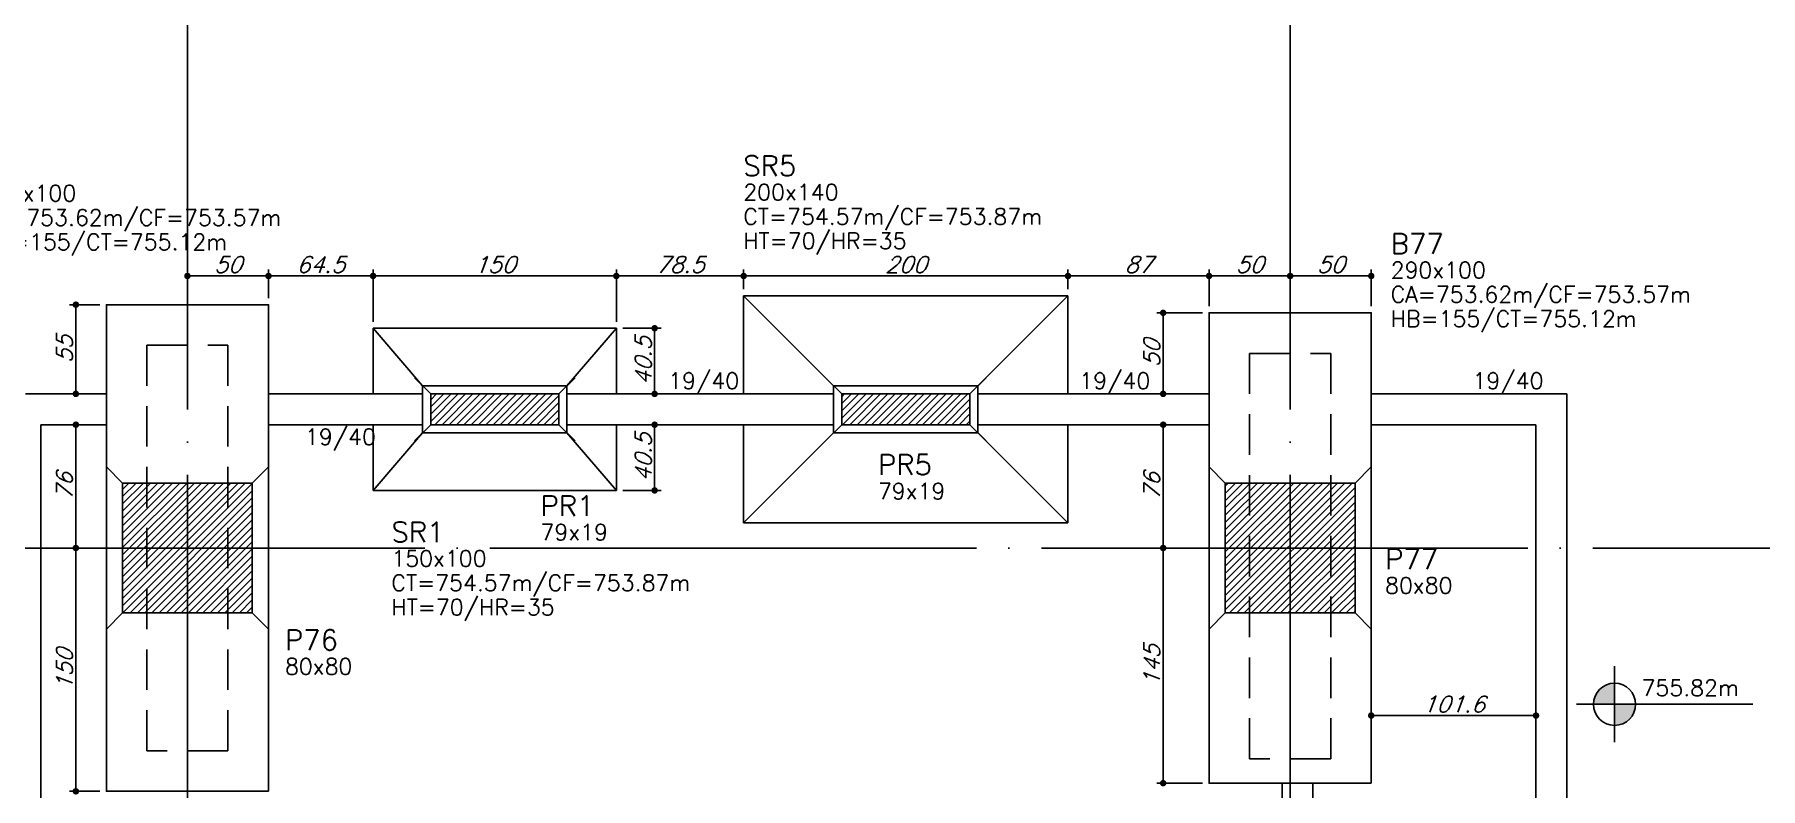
# Model space of a CAD drawing. Header units: millimetres. Extents: x -4137 to 5508, y -2380 to 3650.
# Drawn here: x -3394 to -2330, y -633 to -168 of the extents above; entities that cross this region are included whole.
import ezdxf
from ezdxf.enums import TextEntityAlignment as Align

# ---------------------------------------------------------------- set-up
doc = ezdxf.new("R2010")
doc.units = ezdxf.units.MM
doc.header["$LTSCALE"] = 50
doc.linetypes.add('DASHED', pattern=[0.75, 0.5, -0.25])
doc.linetypes.add('EIXO', pattern=[6.8, 6, -0.4, 0, -0.4])
for name, color, linetype in [('F-BLOCOS', 3, 'Continuous'), ('F-BLOCOS-DIM', 2, 'Continuous'), ('F-BLOCOS-NOME', 3, 'Continuous'), ('F-COTAS', 106, 'Continuous'), ('F-EIXO', 12, 'EIXO'), ('F-ESTACAS-BARRETE', 2, 'Continuous'), ('F-NÍVEL-PLANTA', 2, 'Continuous'), ('F-PILARES-DIM', 172, 'Continuous'), ('F-PILARES-HACH', 174, 'Continuous'), ('F-PILARES-N', 170, 'Continuous'), ('F-PILARES-NASCE', 4, 'Continuous'), ('F-PILARES-NOME', 170, 'Continuous'), ('F-SAPATAS-DIM', 2, 'Continuous'), ('F-TEXTO', 6, 'Continuous'), ('F-VIGAS', 3, 'Continuous'), ('F-VIGAS-DIM', 2, 'Continuous')]:
    doc.layers.add(name, color=color, linetype=linetype)
doc.styles.add('CP-TEXT-INCL', font='simplex.shx', dxfattribs={"oblique": 20})
doc.styles.add('MCP', font='simplex.shx')
doc.styles.add('ROMANS', font='simplex.shx')
doc.dimstyles.new('CP-COTAS-50', dxfattribs={"dimscale": 0.8, "dimtxt": 12.5, "dimasz": 5, "dimexe": 5, "dimexo": 5, "dimgap": 2.5, "dimtad": 1, "dimdec": 1, "dimdsep": 46, "dimtxsty": 'CP-TEXT-INCL', "dimblk1": 'DOT', "dimblk2": 'DOT', "dimsah": 1, "dimcen": 9, "dimclrd": 256, "dimclre": 256, "dimclrt": 256, "dimadec": 0, "dimazin": 0, "dimtfac": 1, "dimtdec": 1, "dimtmove": 2, "dimatfit": 3, "dimldrblk": 'DOT', "dimfxl": 0, "dimtolj": 1, "dimarcsym": 0})

# ---------------------------------------------------------------- blocks, each defined once
blk = doc.blocks.new('*U5')
at = {"layer": 'F-EIXO'}
blk.add_line((0, 0), (7285, 0), dxfattribs=at)
at = {"layer": 'F-TEXTO', "style": 'ROMANS'}
blk.add_attdef('EIXO', text='', height=17.5, dxfattribs=at).set_placement((-28.2072, 0), align=Align.MIDDLE_CENTER)
blk = doc.blocks.new('*U25')
at = {"layer": 'F-EIXO'}
blk.add_line((0, 0), (0, -3127.9), dxfattribs=at)
at = {"layer": 'F-TEXTO', "style": 'ROMANS'}
blk.add_attdef('EIXO', text='', height=17.5, rotation=360, dxfattribs=at).set_placement((0, 28.2), align=Align.MIDDLE_CENTER)
blk = doc.blocks.new('A$C10EB3C7A')
at = {"layer": 'F-EIXO', "linetype": 'Continuous'}
for name, p in [('*U25', (-3300, 1941.4)), ('*U25', (-2620, 1941.4)), ('*U5', (-3793.7, -484.5))]:
    blk.add_blockref(name, p, dxfattribs=at)
blk = doc.blocks.new('_DOT')
at = {"color": 0, "linetype": 'ByBlock'}
blk.add_line((-0.5, 0), (-1, 0), dxfattribs=at)
at = {"color": 0, "linetype": 'ByBlock', "const_width": 0.5}
blk.add_lwpolyline([(-0.25, 0, 1), (0.25, 0, 1)], format="xyb", close=True, dxfattribs=at)
blk = doc.blocks.new('*D92')
at = {"layer": 'DEFPOINTS', "color": 0, "linetype": 'Continuous', "transparency": 16777216}
for p in [(-3641.4, 1689.5), (-3290, 1689.5), (-3540, -934.5)]:
    blk.add_point(p, dxfattribs=at)
at = {"layer": 'F-COTAS', "linetype": 'Continuous', "lineweight": -2, "transparency": 16777216}
for p, q in [((-3294, 1689.5), (-3645.4, 1689.5)), ((-3641.4, -930.5), (-3641.4, 1685.5)), ((-3544, -934.5), (-3645.4, -934.5))]:
    blk.add_line(p, q, dxfattribs=at)
at = {"layer": 'F-COTAS', "linetype": 'Continuous', "lineweight": -2, "transparency": 16777216, "xscale": 4, "yscale": 4, "zscale": 4}
for p, rotation in [((-3641.4, 1689.5), 90), ((-3641.4, -934.5), 270)]:
    blk.add_blockref('_DOT', p, dxfattribs=dict(at, rotation=rotation))
at = {"layer": 'F-COTAS', "linetype": 'Continuous', "transparency": 16777216, "insert": (-3648.4, 377.5), "char_height": 10, "attachment_point": 5, "rotation": 90, "style": 'CP-TEXT-INCL'}
blk.add_mtext('\\A1;2624', dxfattribs=at)
blk = doc.blocks.new('*D249')
at = {"layer": 'DEFPOINTS', "color": 0, "transparency": 16777216}
for p in [(-3368.8, -484.5), (-3363.3, -484.5), (-3350, -634.5)]:
    blk.add_point(p, dxfattribs=at)
at = {"layer": 'F-COTAS', "lineweight": -2, "transparency": 16777216}
for p, q in [((-3367.3, -484.5), (-3372.8, -484.5)), ((-3368.8, -630.5), (-3368.8, -488.5)), ((-3354, -634.5), (-3372.8, -634.5))]:
    blk.add_line(p, q, dxfattribs=at)
at = {"layer": 'F-COTAS', "lineweight": -2, "transparency": 16777216, "xscale": 4, "yscale": 4, "zscale": 4}
for p, rotation in [((-3368.8, -484.5), 90), ((-3368.8, -634.5), 270)]:
    blk.add_blockref('_DOT', p, dxfattribs=dict(at, rotation=rotation))
at = {"layer": 'F-COTAS', "transparency": 16777216, "insert": (-3375.8, -559.5), "char_height": 10, "attachment_point": 5, "rotation": 90, "style": 'CP-TEXT-INCL'}
blk.add_mtext('\\A1;150', dxfattribs=at)
blk = doc.blocks.new('*D250')
at = {"layer": 'DEFPOINTS', "color": 0, "transparency": 16777216}
for p in [(-3368.8, -408.5), (-3360.5, -408.5), (-3360.5, -484.5)]:
    blk.add_point(p, dxfattribs=at)
at = {"layer": 'F-COTAS', "lineweight": -2, "transparency": 16777216}
for p, q in [((-3364.5, -408.5), (-3372.8, -408.5)), ((-3368.8, -480.5), (-3368.8, -412.5)), ((-3364.5, -484.5), (-3372.8, -484.5))]:
    blk.add_line(p, q, dxfattribs=at)
at = {"layer": 'F-COTAS', "lineweight": -2, "transparency": 16777216, "xscale": 4, "yscale": 4, "zscale": 4}
for p, rotation in [((-3368.8, -408.5), 90), ((-3368.8, -484.5), 270)]:
    blk.add_blockref('_DOT', p, dxfattribs=dict(at, rotation=rotation))
at = {"layer": 'F-COTAS', "transparency": 16777216, "insert": (-3375.8, -446.5), "char_height": 10, "attachment_point": 5, "rotation": 90, "style": 'CP-TEXT-INCL'}
blk.add_mtext('\\A1;76', dxfattribs=at)
blk = doc.blocks.new('*D251')
at = {"layer": 'DEFPOINTS', "color": 0, "transparency": 16777216}
for p in [(-3350, -334.5), (-3368.8, -389.5), (-3359.4, -389.5)]:
    blk.add_point(p, dxfattribs=at)
at = {"layer": 'F-COTAS', "lineweight": -2, "transparency": 16777216}
for p, q in [((-3354, -334.5), (-3372.8, -334.5)), ((-3368.8, -338.5), (-3368.8, -385.5)), ((-3363.4, -389.5), (-3372.8, -389.5))]:
    blk.add_line(p, q, dxfattribs=at)
at = {"layer": 'F-COTAS', "lineweight": -2, "transparency": 16777216, "xscale": 4, "yscale": 4, "zscale": 4}
for p, rotation in [((-3368.8, -334.5), 90), ((-3368.8, -389.5), 270)]:
    blk.add_blockref('_DOT', p, dxfattribs=dict(at, rotation=rotation))
at = {"layer": 'F-COTAS', "transparency": 16777216, "insert": (-3375.8, -362), "char_height": 10, "attachment_point": 5, "rotation": 90, "style": 'CP-TEXT-INCL'}
blk.add_mtext('\\A1;55', dxfattribs=at)
blk = doc.blocks.new('*D252')
at = {"layer": 'DEFPOINTS', "color": 0, "transparency": 16777216}
for p in [(-3030.5, -408.5), (-3011.9, -408.5), (-3035.5, -449)]:
    blk.add_point(p, dxfattribs=at)
at = {"layer": 'F-COTAS', "lineweight": -2, "transparency": 16777216}
for p, q in [((-3026.5, -408.5), (-3007.9, -408.5)), ((-3011.9, -445), (-3011.9, -412.5)), ((-3031.5, -449), (-3007.9, -449))]:
    blk.add_line(p, q, dxfattribs=at)
at = {"layer": 'F-COTAS', "lineweight": -2, "transparency": 16777216, "xscale": 4, "yscale": 4, "zscale": 4}
for p, rotation in [((-3011.9, -408.5), 90), ((-3011.9, -449), 270)]:
    blk.add_blockref('_DOT', p, dxfattribs=dict(at, rotation=rotation))
at = {"layer": 'F-COTAS', "transparency": 16777216, "insert": (-3018.9, -428.7), "char_height": 10, "attachment_point": 5, "rotation": 90, "style": 'CP-TEXT-INCL'}
blk.add_mtext('\\A1;40.5', dxfattribs=at)
blk = doc.blocks.new('*D253')
at = {"layer": 'DEFPOINTS', "color": 0, "transparency": 16777216}
for p in [(-3035.5, -349), (-3026.1, -389.5), (-3011.9, -389.5)]:
    blk.add_point(p, dxfattribs=at)
at = {"layer": 'F-COTAS', "lineweight": -2, "transparency": 16777216}
for p, q in [((-3031.5, -349), (-3007.9, -349)), ((-3011.9, -353), (-3011.9, -385.5)), ((-3022.1, -389.5), (-3007.9, -389.5))]:
    blk.add_line(p, q, dxfattribs=at)
at = {"layer": 'F-COTAS', "lineweight": -2, "transparency": 16777216, "xscale": 4, "yscale": 4, "zscale": 4}
for p, rotation in [((-3011.9, -349), 90), ((-3011.9, -389.5), 270)]:
    blk.add_blockref('_DOT', p, dxfattribs=dict(at, rotation=rotation))
at = {"layer": 'F-COTAS', "transparency": 16777216, "insert": (-3018.9, -369.2), "char_height": 10, "attachment_point": 5, "rotation": 90, "style": 'CP-TEXT-INCL'}
blk.add_mtext('\\A1;40.5', dxfattribs=at)
blk = doc.blocks.new('*D254')
at = {"layer": 'DEFPOINTS', "color": 0, "transparency": 16777216}
for p in [(-3250, -316.8), (-3300, -326.6), (-3250, -334.5)]:
    blk.add_point(p, dxfattribs=at)
at = {"layer": 'F-COTAS', "lineweight": -2, "transparency": 16777216}
for p, q in [((-3300, -322.6), (-3300, -312.8)), ((-3296, -316.8), (-3254, -316.8)), ((-3250, -330.5), (-3250, -312.8))]:
    blk.add_line(p, q, dxfattribs=at)
at = {"layer": 'F-COTAS', "lineweight": -2, "transparency": 16777216, "xscale": 4, "yscale": 4, "zscale": 4, "rotation": 180}
blk.add_blockref('_DOT', (-3300, -316.8), dxfattribs=at)
at = {"layer": 'F-COTAS', "lineweight": -2, "transparency": 16777216, "xscale": 4, "yscale": 4, "zscale": 4}
blk.add_blockref('_DOT', (-3250, -316.8), dxfattribs=at)
at = {"layer": 'F-COTAS', "transparency": 16777216, "insert": (-3275, -309.8), "char_height": 10, "attachment_point": 5, "style": 'CP-TEXT-INCL'}
blk.add_mtext('\\A1;50', dxfattribs=at)
blk = doc.blocks.new('*D255')
at = {"layer": 'DEFPOINTS', "color": 0, "transparency": 16777216}
for p in [(-3185.5, -316.8), (-3250, -334.5), (-3185.5, -349)]:
    blk.add_point(p, dxfattribs=at)
at = {"layer": 'F-COTAS', "lineweight": -2, "transparency": 16777216}
for p, q in [((-3250, -330.5), (-3250, -312.8)), ((-3246, -316.8), (-3189.5, -316.8)), ((-3185.5, -345), (-3185.5, -312.8))]:
    blk.add_line(p, q, dxfattribs=at)
at = {"layer": 'F-COTAS', "lineweight": -2, "transparency": 16777216, "xscale": 4, "yscale": 4, "zscale": 4, "rotation": 180}
blk.add_blockref('_DOT', (-3250, -316.8), dxfattribs=at)
at = {"layer": 'F-COTAS', "lineweight": -2, "transparency": 16777216, "xscale": 4, "yscale": 4, "zscale": 4}
blk.add_blockref('_DOT', (-3185.5, -316.8), dxfattribs=at)
at = {"layer": 'F-COTAS', "transparency": 16777216, "insert": (-3217.8, -309.8), "char_height": 10, "attachment_point": 5, "style": 'CP-TEXT-INCL'}
blk.add_mtext('\\A1;64.5', dxfattribs=at)
blk = doc.blocks.new('*D256')
at = {"layer": 'DEFPOINTS', "color": 0, "transparency": 16777216}
for p in [(-3035.5, -316.8), (-3185.5, -349), (-3035.5, -349)]:
    blk.add_point(p, dxfattribs=at)
at = {"layer": 'F-COTAS', "lineweight": -2, "transparency": 16777216}
for p, q in [((-3185.5, -345), (-3185.5, -312.8)), ((-3181.5, -316.8), (-3039.5, -316.8)), ((-3035.5, -345), (-3035.5, -312.8))]:
    blk.add_line(p, q, dxfattribs=at)
at = {"layer": 'F-COTAS', "lineweight": -2, "transparency": 16777216, "xscale": 4, "yscale": 4, "zscale": 4, "rotation": 180}
blk.add_blockref('_DOT', (-3185.5, -316.8), dxfattribs=at)
at = {"layer": 'F-COTAS', "lineweight": -2, "transparency": 16777216, "xscale": 4, "yscale": 4, "zscale": 4}
blk.add_blockref('_DOT', (-3035.5, -316.8), dxfattribs=at)
at = {"layer": 'F-COTAS', "transparency": 16777216, "insert": (-3110.5, -309.8), "char_height": 10, "attachment_point": 5, "style": 'CP-TEXT-INCL'}
blk.add_mtext('\\A1;150', dxfattribs=at)
blk = doc.blocks.new('*D257')
at = {"layer": 'DEFPOINTS', "color": 0, "transparency": 16777216}
for p in [(-2957, -316.8), (-2957, -329), (-3035.5, -349)]:
    blk.add_point(p, dxfattribs=at)
at = {"layer": 'F-COTAS', "lineweight": -2, "transparency": 16777216}
for p, q in [((-3035.5, -345), (-3035.5, -312.8)), ((-3031.5, -316.8), (-2961, -316.8)), ((-2957, -325), (-2957, -312.8))]:
    blk.add_line(p, q, dxfattribs=at)
at = {"layer": 'F-COTAS', "lineweight": -2, "transparency": 16777216, "xscale": 4, "yscale": 4, "zscale": 4, "rotation": 180}
blk.add_blockref('_DOT', (-3035.5, -316.8), dxfattribs=at)
at = {"layer": 'F-COTAS', "lineweight": -2, "transparency": 16777216, "xscale": 4, "yscale": 4, "zscale": 4}
blk.add_blockref('_DOT', (-2957, -316.8), dxfattribs=at)
at = {"layer": 'F-COTAS', "transparency": 16777216, "insert": (-2996.2, -309.8), "char_height": 10, "attachment_point": 5, "style": 'CP-TEXT-INCL'}
blk.add_mtext('\\A1;78.5', dxfattribs=at)
blk = doc.blocks.new('*D258')
at = {"layer": 'DEFPOINTS', "color": 0, "transparency": 16777216}
for p in [(-2757, -316.8), (-2957, -329), (-2757, -329)]:
    blk.add_point(p, dxfattribs=at)
at = {"layer": 'F-COTAS', "lineweight": -2, "transparency": 16777216}
for p, q in [((-2957, -325), (-2957, -312.8)), ((-2953, -316.8), (-2761, -316.8)), ((-2757, -325), (-2757, -312.8))]:
    blk.add_line(p, q, dxfattribs=at)
at = {"layer": 'F-COTAS', "lineweight": -2, "transparency": 16777216, "xscale": 4, "yscale": 4, "zscale": 4, "rotation": 180}
blk.add_blockref('_DOT', (-2957, -316.8), dxfattribs=at)
at = {"layer": 'F-COTAS', "lineweight": -2, "transparency": 16777216, "xscale": 4, "yscale": 4, "zscale": 4}
blk.add_blockref('_DOT', (-2757, -316.8), dxfattribs=at)
at = {"layer": 'F-COTAS', "transparency": 16777216, "insert": (-2857, -309.8), "char_height": 10, "attachment_point": 5, "style": 'CP-TEXT-INCL'}
blk.add_mtext('\\A1;200', dxfattribs=at)
blk = doc.blocks.new('*D259')
at = {"layer": 'DEFPOINTS', "color": 0, "transparency": 16777216}
for p in [(-2670, -316.8), (-2757, -329), (-2670, -339.5)]:
    blk.add_point(p, dxfattribs=at)
at = {"layer": 'F-COTAS', "lineweight": -2, "transparency": 16777216}
for p, q in [((-2757, -325), (-2757, -312.8)), ((-2753, -316.8), (-2674, -316.8)), ((-2670, -335.5), (-2670, -312.8))]:
    blk.add_line(p, q, dxfattribs=at)
at = {"layer": 'F-COTAS', "lineweight": -2, "transparency": 16777216, "xscale": 4, "yscale": 4, "zscale": 4, "rotation": 180}
blk.add_blockref('_DOT', (-2757, -316.8), dxfattribs=at)
at = {"layer": 'F-COTAS', "lineweight": -2, "transparency": 16777216, "xscale": 4, "yscale": 4, "zscale": 4}
blk.add_blockref('_DOT', (-2670, -316.8), dxfattribs=at)
at = {"layer": 'F-COTAS', "transparency": 16777216, "insert": (-2713.5, -309.8), "char_height": 10, "attachment_point": 5, "style": 'CP-TEXT-INCL'}
blk.add_mtext('\\A1;87', dxfattribs=at)
blk = doc.blocks.new('*D260')
at = {"layer": 'DEFPOINTS', "color": 0, "transparency": 16777216}
for p in [(-2620, -316.8), (-2620, -325.9), (-2670, -339.5)]:
    blk.add_point(p, dxfattribs=at)
at = {"layer": 'F-COTAS', "lineweight": -2, "transparency": 16777216}
for p, q in [((-2670, -335.5), (-2670, -312.8)), ((-2666, -316.8), (-2624, -316.8)), ((-2620, -321.9), (-2620, -312.8))]:
    blk.add_line(p, q, dxfattribs=at)
at = {"layer": 'F-COTAS', "lineweight": -2, "transparency": 16777216, "xscale": 4, "yscale": 4, "zscale": 4, "rotation": 180}
blk.add_blockref('_DOT', (-2670, -316.8), dxfattribs=at)
at = {"layer": 'F-COTAS', "lineweight": -2, "transparency": 16777216, "xscale": 4, "yscale": 4, "zscale": 4}
blk.add_blockref('_DOT', (-2620, -316.8), dxfattribs=at)
at = {"layer": 'F-COTAS', "transparency": 16777216, "insert": (-2645, -309.8), "char_height": 10, "attachment_point": 5, "style": 'CP-TEXT-INCL'}
blk.add_mtext('\\A1;50', dxfattribs=at)
blk = doc.blocks.new('*D261')
at = {"layer": 'DEFPOINTS', "color": 0, "transparency": 16777216}
for p in [(-2620, -316.8), (-2620, -329.8), (-2570, -339.5)]:
    blk.add_point(p, dxfattribs=at)
at = {"layer": 'F-COTAS', "lineweight": -2, "transparency": 16777216}
for p, q in [((-2620, -325.8), (-2620, -312.8)), ((-2574, -316.8), (-2616, -316.8)), ((-2570, -335.5), (-2570, -312.8))]:
    blk.add_line(p, q, dxfattribs=at)
at = {"layer": 'F-COTAS', "lineweight": -2, "transparency": 16777216, "xscale": 4, "yscale": 4, "zscale": 4, "rotation": 180}
blk.add_blockref('_DOT', (-2620, -316.8), dxfattribs=at)
at = {"layer": 'F-COTAS', "lineweight": -2, "transparency": 16777216, "xscale": 4, "yscale": 4, "zscale": 4}
blk.add_blockref('_DOT', (-2570, -316.8), dxfattribs=at)
at = {"layer": 'F-COTAS', "transparency": 16777216, "insert": (-2595, -309.8), "char_height": 10, "attachment_point": 5, "style": 'CP-TEXT-INCL'}
blk.add_mtext('\\A1;50', dxfattribs=at)
blk = doc.blocks.new('*D262')
at = {"layer": 'DEFPOINTS', "color": 0, "transparency": 16777216}
for p in [(-2698.3, -484.5), (-2681.5, -484.5), (-2670, -629.5)]:
    blk.add_point(p, dxfattribs=at)
at = {"layer": 'F-COTAS', "lineweight": -2, "transparency": 16777216}
for p, q in [((-2685.5, -484.5), (-2702.3, -484.5)), ((-2698.3, -625.5), (-2698.3, -488.5)), ((-2674, -629.5), (-2702.3, -629.5))]:
    blk.add_line(p, q, dxfattribs=at)
at = {"layer": 'F-COTAS', "lineweight": -2, "transparency": 16777216, "xscale": 4, "yscale": 4, "zscale": 4}
for p, rotation in [((-2698.3, -484.5), 90), ((-2698.3, -629.5), 270)]:
    blk.add_blockref('_DOT', p, dxfattribs=dict(at, rotation=rotation))
at = {"layer": 'F-COTAS', "transparency": 16777216, "insert": (-2705.3, -557), "char_height": 10, "attachment_point": 5, "rotation": 90, "style": 'CP-TEXT-INCL'}
blk.add_mtext('\\A1;145', dxfattribs=at)
blk = doc.blocks.new('*D263')
at = {"layer": 'DEFPOINTS', "color": 0, "transparency": 16777216}
for p in [(-2685.1, -408.5), (-2698.3, -484.5), (-2685.1, -484.5)]:
    blk.add_point(p, dxfattribs=at)
at = {"layer": 'F-COTAS', "lineweight": -2, "transparency": 16777216}
for p, q in [((-2689.1, -408.5), (-2702.3, -408.5)), ((-2698.3, -412.5), (-2698.3, -480.5)), ((-2689.1, -484.5), (-2702.3, -484.5))]:
    blk.add_line(p, q, dxfattribs=at)
at = {"layer": 'F-COTAS', "lineweight": -2, "transparency": 16777216, "xscale": 4, "yscale": 4, "zscale": 4}
for p, rotation in [((-2698.3, -408.5), 90), ((-2698.3, -484.5), 270)]:
    blk.add_blockref('_DOT', p, dxfattribs=dict(at, rotation=rotation))
at = {"layer": 'F-COTAS', "transparency": 16777216, "insert": (-2705.3, -446.5), "char_height": 10, "attachment_point": 5, "rotation": 90, "style": 'CP-TEXT-INCL'}
blk.add_mtext('\\A1;76', dxfattribs=at)
blk = doc.blocks.new('*D264')
at = {"layer": 'DEFPOINTS', "color": 0, "transparency": 16777216}
for p in [(-2670, -339.5), (-2698.3, -389.5), (-2685.8, -389.5)]:
    blk.add_point(p, dxfattribs=at)
at = {"layer": 'F-COTAS', "lineweight": -2, "transparency": 16777216}
for p, q in [((-2674, -339.5), (-2702.3, -339.5)), ((-2698.3, -343.5), (-2698.3, -385.5)), ((-2689.8, -389.5), (-2702.3, -389.5))]:
    blk.add_line(p, q, dxfattribs=at)
at = {"layer": 'F-COTAS', "lineweight": -2, "transparency": 16777216, "xscale": 4, "yscale": 4, "zscale": 4}
for p, rotation in [((-2698.3, -339.5), 90), ((-2698.3, -389.5), 270)]:
    blk.add_blockref('_DOT', p, dxfattribs=dict(at, rotation=rotation))
at = {"layer": 'F-COTAS', "transparency": 16777216, "insert": (-2705.3, -364.5), "char_height": 10, "attachment_point": 5, "rotation": 90, "style": 'CP-TEXT-INCL'}
blk.add_mtext('\\A1;50', dxfattribs=at)
blk = doc.blocks.new('*D265')
at = {"layer": 'DEFPOINTS', "color": 0, "transparency": 16777216}
for p in [(-2570, -587.8), (-2468.4, -587.8), (-2468.4, -587.8)]:
    blk.add_point(p, dxfattribs=at)
at = {"layer": 'F-COTAS', "lineweight": -2, "transparency": 16777216}
blk.add_line((-2566, -587.8), (-2472.4, -587.8), dxfattribs=at)
at = {"layer": 'F-COTAS', "lineweight": -2, "transparency": 16777216, "xscale": 4, "yscale": 4, "zscale": 4, "rotation": 180}
blk.add_blockref('_DOT', (-2570, -587.8), dxfattribs=at)
at = {"layer": 'F-COTAS', "lineweight": -2, "transparency": 16777216, "xscale": 4, "yscale": 4, "zscale": 4}
blk.add_blockref('_DOT', (-2468.4, -587.8), dxfattribs=at)
at = {"layer": 'F-COTAS', "transparency": 16777216, "insert": (-2519.2, -580.8), "char_height": 10, "attachment_point": 5, "style": 'CP-TEXT-INCL'}
blk.add_mtext('\\A1;101.6', dxfattribs=at)
blk = doc.blocks.new('Nível - Planta')
at = {"layer": 'F-NÍVEL-PLANTA'}
h = blk.add_hatch(color=71, dxfattribs=at)
h.paths.add_polyline_path([(0, 0), (0, 0.26, 0.414214), (-0.26, 0)])
h.paths.add_polyline_path([(0.26, 0), (0, 0), (0, -0.26, 0.414214)])
for p, q in [((0, -0.469), (0, 0.469)), ((-0.469, 0), (1.704, 0))]:
    blk.add_line(p, q, dxfattribs=at)
blk.add_circle((0, 0), 0.26, dxfattribs=at)
at = {"layer": 'F-TEXTO', "color": 3, "style": 'MCP'}
blk.add_attdef('NÍVEL', (0.333, 0.102), '', height=0.2, dxfattribs=at)

msp = doc.modelspace()

# ---------------------------------------------------------------- hatches: boundary and pattern name
at = {"layer": 'F-PILARES-HACH', "linetype": 'Continuous'}
h = msp.add_hatch(dxfattribs=at)
h.set_pattern_fill('ANSI31', color=256, style=0)
h.paths.add_polyline_path([(-3150, -408.5), (-3071, -408.5), (-3071, -389.5), (-3150, -389.5)], flags=16)
h = msp.add_hatch(dxfattribs=at)
h.set_pattern_fill('ANSI31', color=256, style=0)
h.paths.add_polyline_path([(-2896.5, -408.5), (-2817.5, -408.5), (-2817.5, -389.5), (-2896.5, -389.5)], flags=16)
h = msp.add_hatch(dxfattribs=at)
h.set_pattern_fill('ANSI31', color=256, style=0)
h.paths.add_polyline_path([(-3340, -524.5), (-3260, -524.5), (-3260, -444.5), (-3340, -444.5)], flags=16)
h = msp.add_hatch(dxfattribs=at)
h.set_pattern_fill('ANSI31', color=256, style=0)
h.paths.add_polyline_path([(-2660, -524.5), (-2580, -524.5), (-2580, -444.5), (-2660, -444.5)], flags=16)

# ---------------------------------------------------------------- linework, layer by layer
at = {"layer": 'F-BLOCOS', "linetype": 'Continuous'}
for points in [[(-2757, -329), (-2957, -329)], [(-2957, -329), (-2957, -389.5)], [(-2901.5, -384.5), (-2957, -329)], [(-2812.5, -384.5), (-2757, -329)], [(-2757, -389.5), (-2757, -329)], [(-3250, -634.5), (-3250, -334.5), (-3350, -334.5), (-3350, -634.5), (-3250, -634.5)], [(-2570, -629.5), (-2570, -339.5), (-2670, -339.5), (-2670, -629.5), (-2570, -629.5)], [(-3035.5, -349), (-3185.5, -349)], [(-3185.5, -349), (-3185.5, -389.5)], [(-3155, -384.5), (-3185.5, -349)], [(-3066, -384.5), (-3035.5, -349)], [(-3035.5, -389.5), (-3035.5, -349)], [(-3155, -413.5), (-3066, -413.5), (-3066, -384.5), (-3155, -384.5), (-3155, -413.5)], [(-2901.5, -413.5), (-2812.5, -413.5), (-2812.5, -384.5), (-2901.5, -384.5), (-2901.5, -413.5)], [(-3185.5, -408.5), (-3185.5, -449)], [(-3155, -413.5), (-3185.5, -449)], [(-3066, -413.5), (-3035.5, -449)], [(-3035.5, -449), (-3035.5, -408.5)], [(-2957, -408.5), (-2957, -469)], [(-2901.5, -413.5), (-2957, -469)], [(-2812.5, -413.5), (-2757, -469)], [(-2757, -469), (-2757, -408.5)], [(-3185.5, -449), (-3035.5, -449)], [(-2957, -469), (-2757, -469)]]:
    msp.add_lwpolyline(points, dxfattribs=at)
at = {"layer": 'F-ESTACAS-BARRETE', "linetype": 'DASHED'}
for points in [[(-3325, -359.5), (-3275, -359.5), (-3275, -609.5), (-3325, -609.5)], [(-2645, -364.5), (-2595, -364.5), (-2595, -614.5), (-2645, -614.5)]]:
    msp.add_lwpolyline(points, close=True, dxfattribs=at)
at = {"layer": 'F-PILARES-N'}
for points in [[(-3150, -408.5), (-3071, -408.5), (-3071, -389.5), (-3150, -389.5), (-3150, -408.5)], [(-2896.5, -408.5), (-2817.5, -408.5), (-2817.5, -389.5), (-2896.5, -389.5), (-2896.5, -408.5)], [(-3340, -524.5), (-3260, -524.5), (-3260, -444.5), (-3340, -444.5), (-3340, -524.5)], [(-2660, -524.5), (-2580, -524.5), (-2580, -444.5), (-2660, -444.5), (-2660, -524.5)]]:
    msp.add_lwpolyline(points, dxfattribs=at)
at = {"layer": 'F-PILARES-NASCE'}
for p, q in [((-3150, -389.5), (-3160, -379.5)), ((-3071, -389.5), (-3061, -379.5)), ((-2896.5, -389.5), (-2906.5, -379.5)), ((-2817.5, -389.5), (-2807.5, -379.5)), ((-3150, -408.5), (-3160, -418.5)), ((-3071, -408.5), (-3061, -418.5)), ((-2896.5, -408.5), (-2906.5, -418.5)), ((-2817.5, -408.5), (-2807.5, -418.5)), ((-3340, -444.5), (-3350, -434.5)), ((-3260, -444.5), (-3250, -434.5)), ((-2660, -444.5), (-2670, -434.5)), ((-2580, -444.5), (-2570, -434.5)), ((-3340, -524.5), (-3350, -534.5)), ((-3260, -524.5), (-3250, -534.5)), ((-2660, -524.5), (-2670, -534.5)), ((-2580, -524.5), (-2570, -534.5))]:
    msp.add_line(p, q, dxfattribs=at)
at = {"layer": 'F-VIGAS'}
for points in [[(-3350, -389.5), (-3399.92, -389.5)], [(-3155, -389.5), (-3250, -389.5)], [(-2901.5, -389.5), (-3066, -389.5)], [(-2670, -389.5), (-2812.5, -389.5)], [(-2449.42, -389.5), (-2570, -389.5)], [(-2449.42, -919.5), (-2449.42, -389.5)], [(-3390.42, -408.5), (-3350, -408.5)], [(-3390.42, -696), (-3390.42, -408.5)], [(-3250, -408.5), (-3155, -408.5)], [(-3066, -408.5), (-2901.5, -408.5)], [(-2812.5, -408.5), (-2670, -408.5)], [(-2570, -408.5), (-2468.42, -408.5)], [(-2468.42, -408.5), (-2468.42, -919.5)], [(-2625, -629.5), (-2625, -689.5)], [(-2606, -689.5), (-2606, -629.5)]]:
    msp.add_lwpolyline(points, dxfattribs=at)

# ---------------------------------------------------------------- block references
at = {"layer": 'F-EIXO'}
msp.add_blockref('A$C10EB3C7A', (0, 0), dxfattribs=at)
at = {"layer": 'F-NÍVEL-PLANTA', "linetype": 'Continuous', "xscale": 50, "yscale": 50, "zscale": 50}
msp.add_blockref('Nível - Planta', (-2419.96, -580.833), dxfattribs=at).add_auto_attribs({'NÍVEL': '755.82m'})

# ---------------------------------------------------------------- texts
at = {"layer": 'F-BLOCOS-DIM', "linetype": 'Continuous', "style": 'MCP'}
for s, p in [('300x100', (-3427.229, -270.81)), ('CA=753.62m/CF=753.57m', (-3427.229, -285.81)), ('HB=155/CT=755.12m', (-3427.229, -300.81)), ('290x100', (-2558.006, -318.163)), ('CA=753.62m/CF=753.57m', (-2558.006, -333.163)), ('HB=155/CT=755.12m', (-2558.006, -348.163))]:
    msp.add_text(s, height=10, dxfattribs=at).set_placement(p)
at = {"layer": 'F-BLOCOS-NOME', "linetype": 'Continuous', "style": 'MCP'}
for s, p in [('SR5', (-2957.234, -255.151)), ('B77', (-2558.006, -303.163)), ('SR1', (-3174.213, -480.976))]:
    msp.add_text(s, height=12.5, dxfattribs=at).set_placement(p)
at = {"layer": 'F-PILARES-DIM', "linetype": 'Continuous', "style": 'MCP'}
for s, p in [('79x19', (-2874.176, -454.457)), ('79x19', (-3082.285, -479.748)), ('80x80', (-2561.475, -512.613)), ('80x80', (-3239.848, -562.477))]:
    msp.add_text(s, height=10, dxfattribs=at).set_placement(p)
at = {"layer": 'F-PILARES-NOME', "linetype": 'Continuous', "style": 'MCP'}
for s, p in [('PR5', (-2874.176, -439.457)), ('PR1', (-3082.285, -464.748)), ('P77', (-2561.475, -497.613)), ('P76', (-3239.848, -547.477))]:
    msp.add_text(s, height=12.5, dxfattribs=at).set_placement(p)
at = {"layer": 'F-SAPATAS-DIM', "linetype": 'Continuous', "style": 'MCP'}
for s, p in [('200x140', (-2957.234, -270.151)), ('CT=754.57m/CF=753.87m', (-2957.234, -285.151)), ('HT=70/HR=35', (-2957.234, -300.151)), ('150x100', (-3174.213, -495.976)), ('CT=754.57m/CF=753.87m', (-3174.213, -510.976)), ('HT=70/HR=35', (-3174.213, -525.976))]:
    msp.add_text(s, height=10, dxfattribs=at).set_placement(p)
at = {"layer": 'F-VIGAS-DIM', "linetype": 'Continuous', "style": 'MCP'}
for p in [(-3003.5, -386.375), (-2750, -386.375), (-2507.5, -386.375), (-3227.5, -421)]:
    msp.add_text('19/40', height=10, dxfattribs=at).set_placement(p)

# ---------------------------------------------------------------- dimensions: what is measured, and where the dimension line sits
at = {"layer": 'F-COTAS', "linetype": 'Continuous'}
dim = msp.add_linear_dim(base=(-3641.383, 1689.5), p1=(-3540, -934.5), p2=(-3290, 1689.5), angle=90, dimstyle='CP-COTAS-50', dxfattribs=at)
dim.commit()
dim.dimension.update_dxf_attribs({"geometry": '*D92', "text_midpoint": (-3648.383, 377.5)})
at = {"layer": 'F-COTAS'}
for base, p1, p2, picture, middle in [((-3250, -316.832), (-3300, -326.598), (-3250, -334.5), '*D254', (-3275, -309.832)), ((-3185.5, -316.832), (-3250, -334.5), (-3185.5, -349), '*D255', (-3217.75, -309.832)), ((-3035.5, -316.832), (-3185.5, -349), (-3035.5, -349), '*D256', (-3110.5, -309.832)), ((-2957, -316.832), (-3035.5, -349), (-2957, -329), '*D257', (-2996.25, -309.832)), ((-2757, -316.832), (-2957, -329), (-2757, -329), '*D258', (-2857, -309.832)), ((-2670, -316.832), (-2757, -329), (-2670, -339.5), '*D259', (-2713.5, -309.832)), ((-2620, -316.832), (-2670, -339.5), (-2620, -325.942), '*D260', (-2645, -309.832)), ((-2620, -316.832), (-2570, -339.5), (-2620, -329.846), '*D261', (-2595, -309.832)), ((-2468.42, -587.8), (-2570, -587.8), (-2468.42, -587.8), '*D265', (-2519.21, -580.8))]:
    dim = msp.add_linear_dim(base=base, p1=p1, p2=p2, dimstyle='CP-COTAS-50', dxfattribs=at)
    dim.commit()
    dim.dimension.update_dxf_attribs({"geometry": picture, "text_midpoint": middle})
for base, p1, p2, picture, middle in [((-3368.847, -389.5), (-3350, -334.5), (-3359.367, -389.5), '*D251', (-3375.847, -362)), ((-2698.305, -389.5), (-2670, -339.5), (-2685.815, -389.5), '*D264', (-2705.305, -364.5)), ((-3011.897, -389.5), (-3035.5, -349), (-3026.147, -389.5), '*D253', (-3018.897, -369.25)), ((-3368.847, -408.5), (-3360.482, -484.5), (-3360.482, -408.5), '*D250', (-3375.847, -446.5)), ((-3011.897, -408.5), (-3035.5, -449), (-3030.532, -408.5), '*D252', (-3018.897, -428.75)), ((-2698.305, -484.5), (-2685.093, -408.5), (-2685.093, -484.5), '*D263', (-2705.305, -446.5)), ((-3368.847, -484.5), (-3350, -634.5), (-3363.27, -484.5), '*D249', (-3375.847, -559.5)), ((-2698.305, -484.5), (-2670, -629.5), (-2681.524, -484.5), '*D262', (-2705.305, -557))]:
    dim = msp.add_linear_dim(base=base, p1=p1, p2=p2, angle=90, dimstyle='CP-COTAS-50', dxfattribs=at)
    dim.commit()
    dim.dimension.update_dxf_attribs({"geometry": picture, "text_midpoint": middle})

doc.saveas('drawing.dxf')
